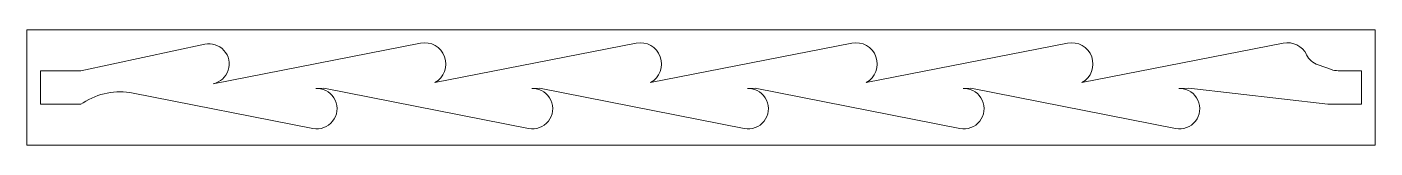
# Model space of a CAD drawing. Header units: millimetres. Extents: x 0 to 200, y 0 to 17.
import ezdxf

# ---------------------------------------------------------------- set-up
doc = ezdxf.new("R2010")
doc.units = ezdxf.units.MM

msp = doc.modelspace()

# ---------------------------------------------------------------- linework, layer by layer
at = {"color": 7, "linetype": 'Continuous', "lineweight": 15}
for p, q in [((200, 17.1), (0, 17.1)), ((0, 17.1), (0, 0)), ((200, 0), (200, 17.1)), ((26.37, 14.98), (8, 11.05)), ((58.39, 15.14), (27.61, 9.11)), ((90.39, 15.14), (60.52, 9.29)), ((122.39, 15.14), (92.52, 9.29)), ((154.39, 15.14), (124.52, 9.29)), ((186.39, 15.14), (156.52, 9.29)), ((8, 11.05), (2, 11.05)), ((2, 11.05), (2, 6.05)), ((193.52, 11.22), (191.54, 11.91)), ((198, 11.05), (194.51, 11.05)), ((198, 6.05), (198, 11.05)), ((42.88, 8.41), (44.03, 8.44)), ((43.14, 8.4), (42.88, 8.41)), ((44.03, 8.44), (74.42, 2.46)), ((74.88, 8.41), (76.03, 8.44)), ((75.14, 8.4), (74.88, 8.41)), ((76.03, 8.44), (106.42, 2.46)), ((106.88, 8.41), (108.03, 8.44)), ((107.14, 8.4), (106.88, 8.41)), ((108.03, 8.44), (138.42, 2.46)), ((138.88, 8.41), (140.03, 8.44)), ((139.14, 8.4), (138.88, 8.41)), ((140.03, 8.44), (170.42, 2.46)), ((170.88, 8.41), (172.35, 8.45)), ((171.14, 8.4), (170.88, 8.41)), ((172.35, 8.45), (193, 6.05)), ((2, 6.05), (8, 6.05)), ((8, 6.05), (8.34, 6.27)), ((15.74, 7.71), (42.42, 2.46)), ((193, 6.05), (198, 6.05)), ((0, 0), (200, 0))]:
    msp.add_line(p, q, dxfattribs=at)
for centre, radius, start, end in [((27, 12.05), 3, 281.6481, 102.0848), ((59, 12.05), 3.15, 298.8418, 101.0802), ((91, 12.05), 3.15, 298.8418, 101.0802), ((123, 12.05), 3.15, 298.8418, 101.0802), ((155, 12.05), 3.15, 298.8418, 101.0802), ((187, 12.05), 3.15, 25.9511, 101.0802), ((192.53, 14.74), 3, 205.9511, 250.7457), ((194.51, 14.05), 3, 250.7457, 270), ((43, 5.4), 3, 258.8529, 87.3645), ((75, 5.4), 3, 258.8529, 87.3645), ((107, 5.4), 3, 258.8529, 87.3645), ((139, 5.4), 3, 258.8529, 87.3645), ((171, 5.4), 3, 258.8529, 87.3645), ((13.81, -2.1), 10, 78.8529, 123.1579)]:
    msp.add_arc(centre, radius, start, end, dxfattribs=at)

doc.saveas('drawing.dxf')
